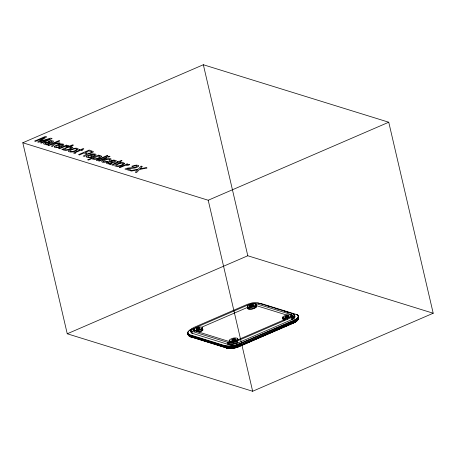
<?xml version="1.0" encoding="UTF-8"?>
<svg xmlns="http://www.w3.org/2000/svg" width="456" height="456" viewBox="0 0 456 456"><rect width="100%" height="100%" fill="white"/><g stroke="black" fill="none" stroke-linecap="round" stroke-linejoin="round"><path stroke-width="0.68" d="M298.526 316.156C298.138 318.436 295.505 319.354 293.692 320.3L239.793 343.596L239.879 346.018L238.836 346.514L292.091 323.503M190.665 330.304L191.406 328.913L193.863 327.459L247.768 304.169L252.214 302.852L254.904 302.545L257.674 302.812L293.259 313.842C296.332 315.136 294.627 319.394 291.709 319.684L237.804 342.98L231.528 344.548L227.897 344.337L192.312 333.302L191.258 332.641L190.665 330.304L191.839 331.261L227.424 342.296L231.956 342.405L237.331 340.934L291.23 317.644L293.687 316.19L294.428 314.8M191.144 332.344L191.275 331.683M298.48 316.578L298.663 317.826L297.654 320.226L295.1 322.318L292.741 323.224C295.853 322.574 299.41 319.702 298.532 316.219L297.842 315.09L296.748 314.583L261.163 303.553L257.697 303.137M295.1 322.318L294.234 322.472L295.499 321.993L297.99 319.73L298.515 318.613L298.532 316.219M187.615 333.421L189.303 334.607L224.888 345.637L228.348 346.053L232.902 345.614L233.757 348.105L236.236 347.603L236.493 344.776L239.793 343.596M231.705 345.802L232.742 348.264L235.775 347.728L238.585 346.805L238.75 344.018M296.052 321.56L297.466 320.089L297.563 317.957M187.524 333.034L188.932 335.827L191.349 337.092C185.849 336.055 187.33 329.437 192.352 328.884M187.564 332.612L188.59 335.451M189.833 335.753L189.913 336.083L188.499 335.274L187.918 334.242L188.134 333.387M188.499 335.274L188.448 334.499M297.454 320.3L297.637 319.565M298.104 318.584L298.15 319.325L297.603 319.918M297.004 318.436L296.782 320.631L295.499 321.993M236.818 347.387C235.587 348.219 237.844 346.417 236.601 345.226L293.801 320.756C295.824 319.924 300.293 317.678 297.842 315.09M298.002 317.479L297.99 319.73M224.888 345.637C225.344 349.176 229.75 348.099 232.201 348.173L230.075 348.247L229.391 347.227L229.414 346.018M298.606 317.028L298.19 318.943M298.549 318.208L298.429 315.763M192.922 329.352L192.831 329.813L193.646 330.48L229.231 341.515L232.389 341.59L236.134 340.569L290.039 317.273L291.749 316.259L292.267 315.29L291.452 314.623L255.867 303.593L252.704 303.514L248.959 304.54L195.06 327.83L192.922 329.352L193.236 330.714M193.846 329.614L193.925 329.215C195.994 327.243 199.506 326.393 202.213 327.328L202.823 330.104L200.982 331.415L198.867 332.088L198.394 330.047L195.288 330.326L193.846 329.614L194.165 330.97M202.823 330.104L202.424 327.664M229.488 341.926L229.248 340.165C231.312 338.192 234.823 337.343 237.536 338.278L238.066 339.971M237.747 338.614L237.667 339.013C235.604 340.98 232.093 341.835 229.379 340.894L229.168 340.564M247.346 306.495L247.426 306.096C249.495 304.123 253.006 303.268 255.713 304.209L256.323 306.985C254.26 308.951 250.749 309.806 248.035 308.866L247.346 306.495L248.035 308.866M249.683 305.782C253.73 308.062 255.138 302.299 249.683 305.782L249.951 306.899M255.924 304.54L255.844 304.939C253.781 306.911 250.27 307.766 247.562 306.825M282.669 317.444L283.375 318.014L283.849 320.061L283.142 319.485L282.748 317.045C284.812 315.073 288.323 314.224 291.036 315.159L291.566 316.852M283.142 319.485L282.748 317.045M285.006 316.738C289.053 319.012 290.461 313.249 285.006 316.738L285.274 317.849M291.247 315.495L291.167 315.888C289.218 317.855 286.037 318.413 283.375 318.014M298.201 315.409L298.156 316.458L297.945 315.546M237.302 347.29L237.644 344.411M190.682 336.853L226.934 348.122L229.567 348.452L233.586 347.86L239.879 346.018L293.778 322.728L295.471 321.896L295.545 319.394M231.904 348.395L228.963 348.259L228.188 347.238L228.348 346.053M225.606 345.819C225.737 347.461 227.219 348.606 228.849 348.39L228.958 348.099M192.061 337.115L227.647 348.15L230.434 348.241L229.431 348.264L228.45 346.503L224.99 346.093L189.405 335.057L188.311 334.55L187.843 333.781M235.775 347.728L235.307 345.095L236.493 344.776M187.724 333.877L188.237 334.983L189.679 335.798L225.264 346.834C230.212 347.928 235.393 346.617 240.021 344.81L294.878 321.075L298.121 318.801L298.486 318.265L298.31 317.017M293.174 323.264L293.915 322.187L293.692 320.3M294.616 322.552L293.527 322.854L294.661 322.318L294.661 319.855M198.394 330.047L200.503 329.369L202.344 328.058M230.48 348.464L233.757 348.105M188.693 334.373L190.112 336.408L225.697 347.443L228.536 347.837L232.252 347.597L234.555 347.193L235.581 346.298M234.133 347.911L235.125 347.706M237.063 347.176L236.698 347.472L238.585 346.805M294.354 322.711L295.471 321.896M196.644 328.497C195.561 331.882 204.949 325.989 196.644 328.497L196.844 329.699M231.967 339.446C230.878 342.832 240.272 336.938 231.967 339.446L232.167 340.649M294.234 322.472L294.838 322.078M295.226 322.181L296.446 320.859L296.326 318.915M227.35 346.024L228.519 348.241L230.434 348.241M22.8 142.762L203.342 64.741L388.751 122.225L433.2 313.238L252.658 391.259L67.249 333.775L22.8 142.762L208.21 200.241L388.751 122.225M67.249 333.775L247.79 255.759L433.2 313.238M202.025 327.066L248.138 307.139M239.269 346.554L293.527 323.093M239.622 346.383L237.981 346.862M229.391 347.227L228.45 346.503L236.601 345.226L237.519 345.745M236.316 347.529L234.783 347.905L234.105 345.38L232.902 345.614M228.849 348.39L229.653 348.196M234.105 345.38L235.307 345.095M234.555 347.193L240.016 345.483L293.915 322.187L297.466 320.089L298.344 319.04L298.486 318.265L298.104 317.935M229.881 348.475L231.289 348.23L230.542 345.939M228.205 348.287L226.928 348.048M229.567 348.452L229.949 348.464M188.208 334.1L189.445 336.146L191.514 336.904L191.104 336.642M190.927 336.471L188.716 335.622M230.947 347.746L232.497 348.031M232.252 347.597L229.522 346.474M295.34 321.685L296.799 321.024L297.107 318.892L297.58 319.354M238.853 344.474L240.021 344.81M267.98 306.084L269.992 306.711M275.367 308.376L277.379 309.003M284.094 311.083L288.796 312.537M291.481 313.375L294.838 314.412M287.896 315.415L256.34 305.634L255.867 303.593M226.267 347.882L226.934 348.122M190.756 336.859L189.149 335.776M228.245 348.39L227.185 347.74L226.432 345.95M189.234 335.941L190.3 336.574M237.753 344.867L238.807 345.295M230.645 346.389L232.018 346.993M294.2 316.065L294.907 316.84M235.416 345.551L236.174 346.144M297.671 318.408L298.121 318.801M227.453 346.48L228.188 347.238M296.434 319.371L296.879 319.907M187.918 334.242L188.408 334.903M256.186 306.25L256.403 306.586M202.686 329.375L202.903 329.705M252.054 305.993L252.037 304.768L252.903 306.489M233.882 340.678L233.86 338.837L234.726 340.558M199.403 329.608L198.537 327.887L198.993 329.648M287.405 316.937L286.841 315.814L287.115 316.988M198.867 329.671L198.018 327.984L198.434 329.751M187.667 333.068L187.957 333.826M189.679 335.798L189.303 334.607M288.62 315.752L289.001 316.92M253.302 304.796L253.678 305.97M235.119 338.871L235.495 340.039M288.283 315.683L288.637 316.857M252.96 304.733L253.319 305.902M234.783 338.802L235.136 339.976M199.46 327.853L199.819 329.027M288.352 317.427L287.85 315.677L287.907 316.869M252.527 304.722L253.029 306.478M234.35 338.797L234.68 339.965M199.027 327.847L199.528 329.597M188.801 334.829L188.989 335.53M287.36 315.717L287.662 316.892M252.037 304.768L252.345 305.942M233.86 338.837L234.316 340.598M297.352 314.811L297.46 315.267L296.748 314.583M294.314 314.509L294.901 317.159M294.074 314.247L294.547 316.287M294.297 315.461L294.77 317.501M294.052 315.82L294.525 317.86M293.687 316.19L294.16 318.231M293.214 316.561L293.692 318.607M292.644 316.937L293.117 318.978M292.022 314.908L292.336 316.264M291.452 314.623L291.925 316.663M291.977 317.296L292.45 319.337M291.036 315.159L291.35 316.521M291.23 317.644L291.709 319.684M287.217 317.878L287.531 319.24M285.034 318.174L285.353 319.536M284.105 318.157L284.584 320.197M282.88 317.775L283.358 319.816M261.163 303.553L261.265 304.004M259.618 303.24L259.72 303.696M203.342 64.741L247.79 255.759M258.7 303.16L258.803 303.616M255.713 304.209L256.323 306.985M255.48 305.377L255.958 307.418M254.853 305.828L255.326 307.868M254.003 306.25L254.482 308.296M252.994 306.626L253.473 308.666M251.894 306.928L252.367 308.968M251.518 304.864L251.934 306.632M250.777 307.133L251.25 309.174M249.717 307.224L250.19 309.271M248.788 307.202L249.261 309.248M248.053 307.065L248.526 309.111M247.426 306.096L247.904 308.136M208.21 200.241L252.658 391.259M237.331 340.934L237.804 342.98M236.516 341.265L236.989 343.305M235.649 341.561L236.128 343.602M234.743 341.829L235.222 343.87M233.341 338.933L233.614 340.108M233.82 342.063L234.293 344.103M232.885 342.257L233.358 344.297M231.956 342.405L232.429 344.445M231.055 342.502L231.528 344.548M230.195 342.559L230.668 344.599M229.248 340.165L229.567 341.527M229.385 342.564L229.858 344.605M228.644 342.524L229.123 344.565M227.989 342.433L228.462 344.474M227.424 342.296L227.897 344.337M202.213 327.328L202.532 328.69M201.98 328.497L202.453 330.537M201.352 328.947L201.826 330.988M200.503 329.369L200.982 331.415M199.494 329.745L199.973 331.791M197.277 330.252L197.59 331.615M196.217 330.343L196.53 331.706M194.074 328.326L194.393 329.688M194.552 330.184L194.866 331.546M193.344 328.844L193.823 330.885M191.839 331.261L192.312 333.302M191.372 331.079L191.851 333.119M191.018 330.856L191.497 332.897M190.671 329.984L191.258 332.641M189.719 330.269L189.821 330.725M188.482 331.233L188.59 331.689M188.049 331.706L187.843 332.623L187.741 332.167M188.311 334.55L188.465 335.2M298.304 315.86L298.509 316.846M286.328 315.951L286.699 317.729M251.005 305.001L251.376 306.78M232.828 339.07L233.073 340.256M197.505 328.12L197.756 329.306M285.861 316.128L286.083 317.325M250.538 305.178L250.76 306.369M232.36 339.247L232.577 340.444M197.038 328.297L197.26 329.494M285.467 316.327L285.667 317.53M250.144 305.372L250.344 306.58M285.177 316.532L285.359 317.752M249.854 305.583L250.036 306.802M109.907 159.4L109.058 160.29L109.902 160.552C115.134 156.801 102.11 159.03 101.659 161.532L102.315 162.205L103.882 162.387A3.277 1.066 -13.1 0 0 105.895 162.097L107.485 161.595L103.221 161.618A1.966 0.638 -13.1 0 1 103.273 161.076L107.103 159.349L109.907 159.4M86.885 153.997L83.197 156.112L84.611 156.368L87.928 154.578L88.356 153.815L92.688 152.635L93.429 151.62L89.194 150.041L78.517 154.658L79.469 154.954L84.052 152.977L86.885 153.997M91.804 151.933C90.391 153.866 87.176 153.376 85.255 152.452L88.909 150.873L91.804 151.933M71.307 147.51C69.865 149.14 66.867 150.309 64.632 149.619L64.518 149.403C66.103 147.886 69.158 146.518 71.307 147.51M47.891 144.415L48.325 144.609L47.361 145.025L46.369 144.723L47.036 144.13C45.651 144.883 41.513 143.868 44.58 142.62C46.951 141.064 49.778 143.235 52.081 141.879L52.081 141.423L50.924 141.109L49.014 141.497L48.205 141.246L50.827 140.573L53.455 141.069C54.007 143.23 48.877 143.007 47.891 144.415M110.711 163.886L111.15 164.086L110.181 164.502L109.189 164.2L109.856 163.607C108.471 164.359 104.338 163.339 107.399 162.097C109.771 160.54 112.598 162.712 114.901 161.356L114.901 160.894L113.743 160.586L111.834 160.974L111.03 160.723L113.647 160.05L116.274 160.54C116.833 162.706 111.697 162.484 110.711 163.886M62.535 144.82L61.184 145.937L58.328 145.048L60.91 144.409L62.535 144.82M94.762 154.812L93.417 155.923L90.562 155.04L93.138 154.402L94.762 154.812M76.768 149.215L76.716 149.448C73.479 152.811 64.792 151.671 74.208 148.901A2.183 0.712 -13.1 0 1 75.85 148.776L76.768 149.215M123.2 163.613L123.148 163.846C119.911 167.209 111.23 166.07 120.64 163.299A2.183 0.712 -13.1 0 1 122.282 163.168L123.2 163.613M78.193 149.032C76.072 151.483 71.432 152.959 68.354 151.517L68.753 150.594L69.899 149.87L74.516 148.337A3.939 1.282 -13.1 0 1 76.842 148.246L78.193 149.032M124.63 163.425C122.504 165.881 117.865 167.358 114.787 165.91L115.186 164.992L116.331 164.263L120.948 162.729A3.939 1.282 -13.1 0 1 123.274 162.644L124.63 163.425M54.315 146.575L54.486 147.362L55.706 147.704L59.93 147.083L59.081 146.821C57.524 147.852 53.603 146.712 57.268 145.492L61.036 146.661L63.703 145.19L63.697 144.227C60.557 143.235 56.772 144.541 54.315 146.575M86.543 156.568L86.72 157.354L87.934 157.696L92.158 157.075L91.308 156.813C89.758 157.844 85.836 156.704 89.496 155.485L93.263 156.653L95.931 155.182L95.925 154.219C92.785 153.227 89.005 154.533 86.543 156.568M63.401 149.591L63.447 150.087C66.576 150.993 70.646 149.671 72.857 147.391L71.666 146.661L69.506 146.786L73.382 145.111L72.538 144.854L61.828 149.482L62.62 149.728L63.618 149.3L63.401 149.591M138.732 165.978C135.974 169.341 130.821 167.574 127.133 168.811L130.889 169.974L129.652 170.51L124.933 169.051C128.689 166.81 133.579 168.88 137.085 166.349L136.657 165.819L135.654 165.699L132.696 166.469L131.818 166.201L136.276 165.095L137.86 165.306L138.732 165.978M101.779 156.374C99.596 158.648 95.56 160.033 92.437 159.093L92.517 158.352L88.544 160.067L87.677 159.799L98.53 155.114L99.368 155.371L98.336 155.815L100.525 155.644L101.779 156.374M93.548 158.164L93.56 158.614C95.834 159.281 98.638 158.118 100.274 156.579L99.345 156.112L98.051 156.214L93.548 158.164M75.211 152.669L75.724 153.028L74.693 153.472L73.484 152.994L79.714 150.041L79.019 149.83L80.085 149.368L80.78 149.579L82.958 148.645L83.83 148.912L81.658 149.853L82.479 150.109L81.407 150.571L80.587 150.315L75.211 152.669M113.447 164.525L113.96 164.878L112.928 165.328L111.72 164.85L117.95 161.897L117.255 161.68L118.326 161.219L119.022 161.435L121.193 160.495L122.065 160.768L119.894 161.709L120.715 161.96L119.643 162.421L118.822 162.171L113.447 164.525M45.07 143.127C45.241 144.683 48.82 143.463 49.921 142.853L46.996 142.54L45.07 143.127M107.89 162.604C108.061 164.16 111.64 162.94 112.746 162.33L109.816 162.017L107.89 162.604M141.132 166.144L138.293 169.125L130.296 170.709L131.448 171.068L137.792 169.774L135.301 172.26L136.486 172.63L139.479 169.495L147.049 167.979L145.909 167.626L140.043 168.84L142.329 166.514L141.132 166.144M55.273 143.839L52.48 146.587L51.38 146.245L53.7 144.05L51.973 144.261L49.054 145.521L48.222 145.264L58.898 140.653L59.73 140.91L53.529 143.589L59.052 142.848L60.158 143.19L55.273 143.839M44.574 137.45L37.591 141.97L38.538 142.261L49.556 138.994L40.527 142.882L41.433 143.161L52.115 138.544L50.758 138.128L39.723 141.406L46.723 136.874L45.355 136.452L34.679 141.069L35.591 141.349L44.574 137.45M66.428 145.133L58.642 148.496L59.508 148.764L64.855 146.518L67.688 146.444L69.067 145.846L65.903 145.966L67.249 145.384L66.428 145.133M107.017 155.57L96.341 160.181L97.202 160.449L107.878 155.838L107.017 155.57M106.248 157.502L98.496 160.854L99.374 161.122L107.126 157.776L106.248 157.502M109.178 156.237L107.696 156.881L108.574 157.149L110.056 156.511L109.178 156.237M127.064 163.932L119.284 167.295L120.145 167.563L125.491 165.317L128.324 165.243L129.703 164.644L126.54 164.764L127.885 164.189L127.064 163.932"/></g></svg>
